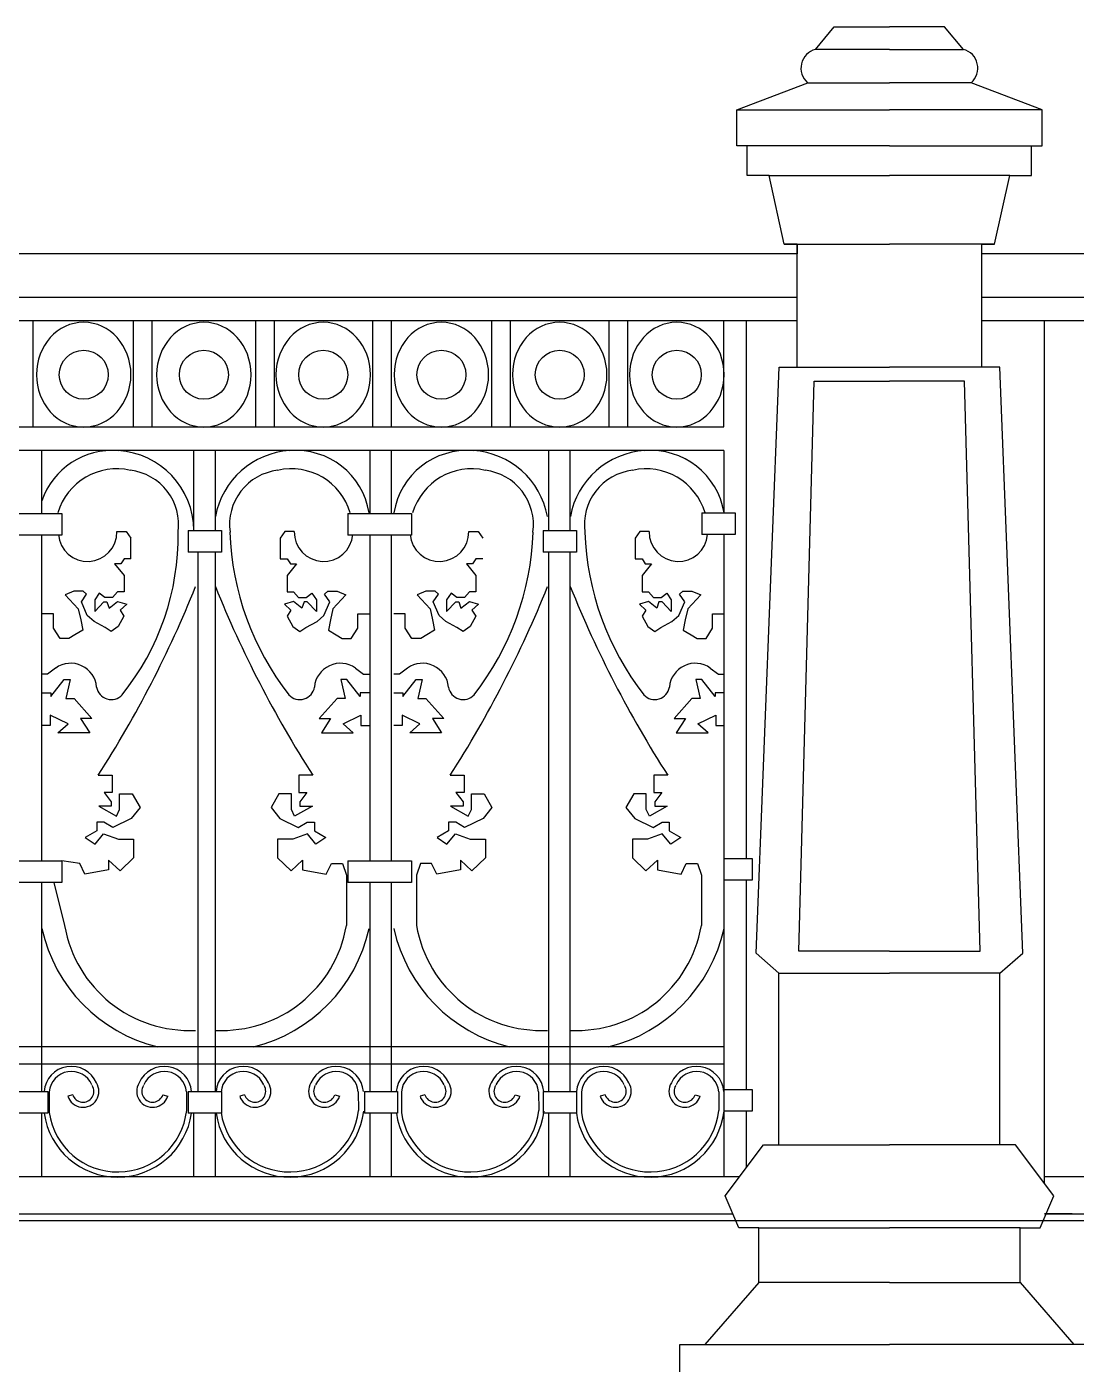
# Model space of a CAD drawing. Header units: millimetres. Extents: x 1931 to 30327, y -2374 to 17555.
# Drawn here: x 18005 to 19033, y 13143 to 14453 of the extents above; entities that cross this region are included whole.
import ezdxf

# ---------------------------------------------------------------- set-up
doc = ezdxf.new("R2010")
doc.units = ezdxf.units.MM

msp = doc.modelspace()

# ---------------------------------------------------------------- linework, layer by layer
at = {"color": 4, "linetype": 'ByBlock', "lineweight": -2}
for p, q in [((18777.4, 14430.6), (18795.8, 14452.8)), ((18795.8, 14452.8), (18849.9, 14452.8)), ((18904, 14452.8), (18849.9, 14452.8)), ((18922.4, 14430.6), (18904, 14452.8)), ((18849.9, 14430.6), (18777.4, 14430.6)), ((18849.9, 14430.6), (18922.4, 14430.6)), ((18700.4, 14371.4), (18769.9, 14398)), ((18769.9, 14398), (18849.9, 14398)), ((18930, 14398), (18849.9, 14398)), ((18999.5, 14371.4), (18930, 14398)), ((18700.4, 14336), (18700.4, 14371.4)), ((18700.4, 14371.4), (18849.9, 14371.4)), ((18999.5, 14371.4), (18849.9, 14371.4)), ((18999.5, 14336), (18999.5, 14371.4)), ((18849.9, 14336), (18700.4, 14336)), ((18710.7, 14307.2), (18710.7, 14336)), ((18849.9, 14336), (18999.5, 14336)), ((18989.1, 14307.2), (18989.1, 14336)), ((18732.2, 14307.2), (18710.7, 14307.2)), ((18746.9, 14239.7), (18732.2, 14307.2)), ((18732.2, 14307.2), (18849.9, 14307.2)), ((18967.7, 14307.2), (18849.9, 14307.2)), ((18952.9, 14239.7), (18967.7, 14307.2)), ((18967.7, 14307.2), (18989.1, 14307.2)), ((18759.5, 14230.4), (16897.5, 14230.4)), ((18759.5, 14239.7), (18746.9, 14239.7)), ((18746.9, 14239.7), (18849.9, 14239.7)), ((18759.5, 14119.4), (18759.5, 14239.7)), ((18759.5, 14239.7), (18759.5, 14230.4)), ((18952.9, 14239.7), (18849.9, 14239.7)), ((18940.3, 14119.4), (18940.3, 14239.7)), ((18940.3, 14239.7), (18952.9, 14239.7)), ((18940.3, 14119.4), (18940.3, 14239.7)), ((18940.3, 14239.7), (18952.9, 14239.7)), ((18940.3, 14119.4), (18940.3, 14239.7)), ((18940.3, 14239.7), (18952.9, 14239.7)), ((20853.8, 14230.4), (18940.3, 14230.4)), ((18759.5, 14187.5), (16897.5, 14187.5)), ((18759.5, 14165.1), (18759.5, 14187.5)), ((20853.8, 14187.5), (18940.3, 14187.5)), ((16897.5, 14165.1), (18759.5, 14165.1)), ((18011.3, 14060.8), (18011.3, 14165.1)), ((18109.5, 14060.8), (18109.5, 14165.1)), ((18127.8, 14060.8), (18127.8, 14165.1)), ((18229.4, 14060.8), (18229.4, 14165.1)), ((18247.7, 14060.8), (18247.7, 14165.1)), ((18344.1, 14060.8), (18344.1, 14165.1)), ((18362.4, 14060.8), (18362.4, 14165.1)), ((18460.6, 14060.8), (18460.6, 14165.1)), ((18478.9, 14060.8), (18478.9, 14165.1)), ((18575.4, 14060.8), (18575.4, 14165.1)), ((18593.7, 14060.8), (18593.7, 14165.1)), ((18687.9, 14060.8), (18687.9, 14165.1)), ((18687.9, 14165.1), (18709.6, 14165.1)), ((18709.6, 14165.1), (18709.6, 13957.5)), ((18940.3, 14165.1), (20853.8, 14165.1)), ((19001.9, 13319.6), (19001.9, 14165.1)), ((18719.3, 13545.5), (18741.8, 14119.4)), ((18741.8, 14119.4), (18849.9, 14119.4)), ((18958.1, 14119.4), (18849.9, 14119.4)), ((18980.5, 13545.5), (18958.1, 14119.4)), ((18980.5, 13545.5), (18958.1, 14119.4)), ((18980.5, 13545.5), (18958.1, 14119.4)), ((18761.2, 13547.4), (18776.2, 14105.8)), ((18776.2, 14105.8), (18849.9, 14105.8)), ((18923.6, 14105.8), (18849.9, 14105.8)), ((18938.7, 13547.4), (18923.6, 14105.8)), ((18938.7, 13547.4), (18923.6, 14105.8)), ((18938.7, 13547.4), (18923.6, 14105.8)), ((16966.5, 14060.8), (18687.9, 14060.8)), ((18687.9, 14037.6), (16966.5, 14037.6)), ((18019.9, 13976), (18019.9, 14037.6)), ((18168.7, 13959.5), (18168.7, 14037.6)), ((18189.9, 13959.5), (18189.9, 14037.6)), ((18341.3, 13976), (18341.3, 14037.6)), ((18362.4, 13976), (18362.4, 14037.6)), ((18516.3, 13959.5), (18516.3, 14037.6)), ((18537.4, 13959.5), (18537.4, 14037.6)), ((18687.9, 14037.6), (18687.9, 13976.8)), ((17977.1, 13976), (18039.5, 13976)), ((18039.5, 13976), (18039.5, 13954.7)), ((18319.6, 13976), (18382, 13976)), ((18319.6, 13976), (18319.6, 13954.7)), ((18382, 13976), (18382, 13954.7)), ((18666.2, 13976.8), (18698.9, 13976.8)), ((18666.2, 13976.8), (18666.2, 13955.5)), ((18698.9, 13976.8), (18698.9, 13955.5)), ((18039.5, 13954.7), (17977.1, 13954.7)), ((18019.9, 13635.9), (18019.9, 13954.7)), ((18093.3, 13958.3), (18102.5, 13958.3)), ((18102.5, 13958.3), (18106.9, 13951.8)), ((18163.1, 13959.5), (18195.8, 13959.5)), ((18163.1, 13959.5), (18163.1, 13938.2)), ((18195.8, 13959.5), (18195.8, 13938.2)), ((18257.8, 13958.3), (18253.3, 13951.8)), ((18267, 13958.3), (18257.8, 13958.3)), ((18382, 13954.7), (18319.6, 13954.7)), ((18341.3, 13635.9), (18341.3, 13954.7)), ((18362.4, 13635.9), (18362.4, 13954.7)), ((18437.9, 13958.3), (18447.1, 13958.3)), ((18447.1, 13958.3), (18451.6, 13951.8)), ((18510.7, 13959.5), (18543.4, 13959.5)), ((18510.7, 13959.5), (18510.7, 13938.2)), ((18543.4, 13959.5), (18543.4, 13938.2)), ((18605.4, 13958.3), (18600.9, 13951.8)), ((18614.6, 13958.3), (18605.4, 13958.3)), ((18698.9, 13955.5), (18666.2, 13955.5)), ((18687.9, 13955.5), (18687.9, 13326.3)), ((18709.6, 13957.5), (18709.6, 13638)), ((18106.9, 13931.5), (18106.9, 13951.8)), ((18253.3, 13951.8), (18253.3, 13931.5)), ((18600.9, 13951.8), (18600.9, 13931.5)), ((18097.1, 13926.8), (18091.1, 13926.8)), ((18091.1, 13926.8), (18100.3, 13915.3)), ((18100.3, 13931.5), (18097.1, 13926.8)), ((18106.9, 13931.5), (18100.3, 13931.5)), ((18195.8, 13938.2), (18163.1, 13938.2)), ((18172.8, 13410), (18172.8, 13938.2)), ((18189.9, 13410), (18189.9, 13938.2)), ((18253.3, 13931.5), (18260, 13931.5)), ((18260, 13931.5), (18263.2, 13926.8)), ((18269.2, 13926.8), (18260, 13915.3)), ((18263.2, 13926.8), (18269.2, 13926.8)), ((18441.7, 13926.8), (18435.7, 13926.8)), ((18435.7, 13926.8), (18444.9, 13915.3)), ((18444.9, 13931.5), (18441.7, 13926.8)), ((18451.6, 13931.5), (18444.9, 13931.5)), ((18543.4, 13938.2), (18510.7, 13938.2)), ((18516.3, 13410), (18516.3, 13938.2)), ((18537.4, 13410), (18537.4, 13938.2)), ((18600.9, 13931.5), (18607.6, 13931.5)), ((18607.6, 13931.5), (18610.8, 13926.8)), ((18616.8, 13926.8), (18607.6, 13915.3)), ((18610.8, 13926.8), (18616.8, 13926.8)), ((18100.3, 13915.3), (18100.3, 13908.7)), ((18260, 13915.3), (18260, 13908.7)), ((18444.9, 13915.3), (18444.9, 13908.7)), ((18607.6, 13915.3), (18607.6, 13908.7)), ((18100.3, 13908.7), (18100.3, 13899.2)), ((18260, 13908.7), (18260, 13899.2)), ((18444.9, 13908.7), (18444.9, 13899.2)), ((18607.6, 13908.7), (18607.6, 13899.2)), ((18051.3, 13900.1), (18042.7, 13896.5)), ((18042.7, 13896.5), (18055.4, 13882.8)), ((18060.3, 13900.1), (18051.3, 13900.1)), ((18058.5, 13889.5), (18063.6, 13897.1)), ((18064.2, 13876), (18058.5, 13889.5)), ((18063.6, 13897.1), (18060.3, 13900.1)), ((18076.1, 13897.9), (18071.6, 13891.4)), ((18071.6, 13891.4), (18071.6, 13879.9)), ((18071.6, 13879.9), (18080.6, 13889.5)), ((18081.6, 13893.6), (18076.1, 13897.9)), ((18080.6, 13889.5), (18083.6, 13889.5)), ((18088.9, 13893.6), (18081.6, 13893.6)), ((18083.6, 13889.5), (18085.7, 13883.4)), ((18085.7, 13883.4), (18093.9, 13889.9)), ((18093.9, 13899.2), (18088.9, 13893.6)), ((18100.3, 13899.2), (18093.9, 13899.2)), ((18093.9, 13889.9), (18102.9, 13887.1)), ((18266.4, 13889.9), (18257.4, 13887.1)), ((18260, 13899.2), (18266.3, 13899.2)), ((18266.3, 13899.2), (18271.3, 13893.6)), ((18274.6, 13883.4), (18266.4, 13889.9)), ((18271.3, 13893.6), (18278.7, 13893.6)), ((18276.6, 13889.5), (18274.6, 13883.4)), ((18279.7, 13889.5), (18276.6, 13889.5)), ((18278.7, 13893.6), (18284.2, 13897.9)), ((18288.7, 13879.9), (18279.7, 13889.5)), ((18284.2, 13897.9), (18288.7, 13891.4)), ((18288.7, 13891.4), (18288.7, 13879.9)), ((18296.1, 13876), (18301.8, 13889.5)), ((18296.7, 13897.1), (18300, 13900.1)), ((18301.8, 13889.5), (18296.7, 13897.1)), ((18300, 13900.1), (18309, 13900.1)), ((18317.6, 13896.5), (18304.9, 13882.8)), ((18309, 13900.1), (18317.6, 13896.5)), ((18395.9, 13900.1), (18387.3, 13896.5)), ((18387.3, 13896.5), (18400, 13882.8)), ((18404.9, 13900.1), (18395.9, 13900.1)), ((18403.1, 13889.5), (18408.2, 13897.1)), ((18408.8, 13876), (18403.1, 13889.5)), ((18408.2, 13897.1), (18404.9, 13900.1)), ((18420.7, 13897.9), (18416.2, 13891.4)), ((18416.2, 13891.4), (18416.2, 13879.9)), ((18416.2, 13879.9), (18425.2, 13889.5)), ((18426.2, 13893.6), (18420.7, 13897.9)), ((18425.2, 13889.5), (18428.3, 13889.5)), ((18433.6, 13893.6), (18426.2, 13893.6)), ((18428.3, 13889.5), (18430.3, 13883.4)), ((18430.3, 13883.4), (18438.5, 13889.9)), ((18438.6, 13899.2), (18433.6, 13893.6)), ((18438.5, 13889.9), (18447.5, 13887.1)), ((18444.9, 13899.2), (18438.6, 13899.2)), ((18614, 13889.9), (18605, 13887.1)), ((18607.6, 13899.2), (18613.9, 13899.2)), ((18613.9, 13899.2), (18618.9, 13893.6)), ((18622.2, 13883.4), (18614, 13889.9)), ((18618.9, 13893.6), (18626.3, 13893.6)), ((18624.2, 13889.5), (18622.2, 13883.4)), ((18627.3, 13889.5), (18624.2, 13889.5)), ((18626.3, 13893.6), (18631.8, 13897.9)), ((18636.3, 13879.9), (18627.3, 13889.5)), ((18631.8, 13897.9), (18636.3, 13891.4)), ((18636.3, 13891.4), (18636.3, 13879.9)), ((18643.7, 13876), (18649.4, 13889.5)), ((18644.3, 13897.1), (18647.5, 13900.1)), ((18649.4, 13889.5), (18644.3, 13897.1)), ((18647.5, 13900.1), (18656.5, 13900.1)), ((18665.1, 13896.5), (18652.5, 13882.8)), ((18656.5, 13900.1), (18665.1, 13896.5)), ((18031.1, 13877.7), (18019.9, 13877.7)), ((18031.1, 13863.8), (18031.1, 13877.7)), ((18055.4, 13882.8), (18057.9, 13871.9)), ((18070.9, 13870.3), (18064.2, 13876)), ((18100.2, 13875.6), (18094.7, 13865.4)), ((18102.9, 13887.1), (18096.5, 13881.3)), ((18096.5, 13881.3), (18100.2, 13875.6)), ((18257.4, 13887.1), (18263.8, 13881.3)), ((18263.8, 13881.3), (18260.1, 13875.6)), ((18260.1, 13875.6), (18265.6, 13865.4)), ((18289.3, 13870.3), (18296.1, 13876)), ((18304.9, 13882.8), (18302.4, 13871.9)), ((18329.2, 13863.8), (18329.2, 13877.7)), ((18329.2, 13877.7), (18340.4, 13877.7)), ((18375.7, 13877.7), (18364.5, 13877.7)), ((18375.7, 13863.8), (18375.7, 13877.7)), ((18400, 13882.8), (18402.5, 13871.9)), ((18415.6, 13870.3), (18408.8, 13876)), ((18444.8, 13875.6), (18439.3, 13865.4)), ((18447.5, 13887.1), (18441.1, 13881.3)), ((18441.1, 13881.3), (18444.8, 13875.6)), ((18605, 13887.1), (18611.3, 13881.3)), ((18611.3, 13881.3), (18607.7, 13875.6)), ((18607.7, 13875.6), (18613.2, 13865.4)), ((18636.9, 13870.3), (18643.7, 13876)), ((18652.5, 13882.8), (18650, 13871.9)), ((18676.8, 13863.8), (18676.8, 13877.7)), ((18676.8, 13877.7), (18687.9, 13877.7)), ((18037.6, 13853.6), (18031.1, 13863.8)), ((18059.9, 13861.7), (18052.1, 13857.2)), ((18057.9, 13871.9), (18059.9, 13861.7)), ((18081.8, 13864.4), (18070.9, 13870.3)), ((18087.7, 13860.5), (18081.8, 13864.4)), ((18094.7, 13865.4), (18087.7, 13860.5)), ((18265.6, 13865.4), (18272.6, 13860.5)), ((18272.6, 13860.5), (18278.5, 13864.4)), ((18278.5, 13864.4), (18289.3, 13870.3)), ((18302.4, 13871.9), (18300.4, 13861.7)), ((18300.4, 13861.7), (18308.1, 13857.2)), ((18322.7, 13853.6), (18329.2, 13863.8)), ((18382.2, 13853.6), (18375.7, 13863.8)), ((18404.5, 13861.7), (18396.8, 13857.2)), ((18402.5, 13871.9), (18404.5, 13861.7)), ((18426.4, 13864.4), (18415.6, 13870.3)), ((18432.4, 13860.5), (18426.4, 13864.4)), ((18439.3, 13865.4), (18432.4, 13860.5)), ((18613.2, 13865.4), (18620.1, 13860.5)), ((18620.1, 13860.5), (18626.1, 13864.4)), ((18626.1, 13864.4), (18636.9, 13870.3)), ((18650, 13871.9), (18648, 13861.7)), ((18648, 13861.7), (18655.7, 13857.2)), ((18670.3, 13853.6), (18676.8, 13863.8)), ((18046.4, 13853.6), (18037.6, 13853.6)), ((18052.1, 13857.2), (18046.4, 13853.6)), ((18308.1, 13857.2), (18313.9, 13853.6)), ((18313.9, 13853.6), (18322.7, 13853.6)), ((18391, 13853.6), (18382.2, 13853.6)), ((18396.8, 13857.2), (18391, 13853.6)), ((18655.7, 13857.2), (18661.5, 13853.6)), ((18661.5, 13853.6), (18670.3, 13853.6)), ((18033.3, 13824.6), (18025.4, 13818.6)), ((18326.9, 13824.6), (18334.8, 13818.6)), ((18378, 13824.6), (18370.1, 13818.6)), ((18674.5, 13824.6), (18682.4, 13818.6)), ((18025.4, 13818.6), (18019.9, 13818.6)), ((18028.6, 13796.9), (18041.7, 13813.4)), ((18041.7, 13813.4), (18047.6, 13813.4)), ((18047.6, 13813.4), (18043.3, 13794.7)), ((18318.6, 13813.4), (18312.6, 13813.4)), ((18312.6, 13813.4), (18317, 13794.7)), ((18331.7, 13796.9), (18318.6, 13813.4)), ((18334.8, 13818.6), (18340.4, 13818.6)), ((18370.1, 13818.6), (18364.5, 13818.6)), ((18373.2, 13796.9), (18386.3, 13813.4)), ((18386.3, 13813.4), (18392.3, 13813.4)), ((18392.3, 13813.4), (18387.9, 13794.7)), ((18666.1, 13813.4), (18660.2, 13813.4)), ((18660.2, 13813.4), (18664.6, 13794.7)), ((18679.3, 13796.9), (18666.1, 13813.4)), ((18682.4, 13818.6), (18687.9, 13818.6)), ((18019.9, 13800.3), (18028.6, 13800.3)), ((18028.6, 13800.3), (18028.6, 13796.9)), ((18340.4, 13800.3), (18331.7, 13800.3)), ((18331.7, 13800.3), (18331.7, 13796.9)), ((18364.5, 13800.3), (18373.2, 13800.3)), ((18373.2, 13800.3), (18373.2, 13796.9)), ((18687.9, 13800.3), (18679.3, 13800.3)), ((18679.3, 13800.3), (18679.3, 13796.9)), ((18043.3, 13794.7), (18051.4, 13794.7)), ((18051.4, 13794.7), (18068.9, 13775.1)), ((18308.9, 13794.7), (18291.4, 13775.1)), ((18317, 13794.7), (18308.9, 13794.7)), ((18387.9, 13794.7), (18396, 13794.7)), ((18396, 13794.7), (18413.5, 13775.1)), ((18656.5, 13794.7), (18639, 13775.1)), ((18664.6, 13794.7), (18656.5, 13794.7)), ((18045.5, 13770.1), (18028, 13778.5)), ((18028, 13778.5), (18028, 13768.2)), ((18035.5, 13761.3), (18045.5, 13770.1)), ((18068.9, 13775.1), (18057.6, 13775.1)), ((18057.6, 13775.1), (18066.7, 13761.3)), ((18291.4, 13775.1), (18302.6, 13775.1)), ((18302.6, 13775.1), (18293.6, 13761.3)), ((18314.8, 13770.1), (18332.3, 13778.5)), ((18324.8, 13761.3), (18314.8, 13770.1)), ((18332.3, 13778.5), (18332.3, 13768.2)), ((18390.1, 13770.1), (18372.6, 13778.5)), ((18372.6, 13778.5), (18372.6, 13768.2)), ((18380.1, 13761.3), (18390.1, 13770.1)), ((18413.5, 13775.1), (18402.3, 13775.1)), ((18402.3, 13775.1), (18411.3, 13761.3)), ((18639, 13775.1), (18650.2, 13775.1)), ((18650.2, 13775.1), (18641.2, 13761.3)), ((18662.4, 13770.1), (18679.9, 13778.5)), ((18672.4, 13761.3), (18662.4, 13770.1)), ((18679.9, 13778.5), (18679.9, 13768.2)), ((18028, 13768.2), (18019.9, 13768.2)), ((18066.7, 13761.3), (18035.5, 13761.3)), ((18293.6, 13761.3), (18324.8, 13761.3)), ((18332.3, 13768.2), (18340.4, 13768.2)), ((18372.6, 13768.2), (18364.5, 13768.2)), ((18411.3, 13761.3), (18380.1, 13761.3)), ((18641.2, 13761.3), (18672.4, 13761.3)), ((18679.9, 13768.2), (18687.9, 13768.2)), ((18075, 13719.6), (18088.8, 13719.6)), ((18088.8, 13719.6), (18088.8, 13702.8)), ((18285.3, 13719.6), (18271.5, 13719.6)), ((18271.5, 13719.6), (18271.5, 13702.8)), ((18419.6, 13719.6), (18433.4, 13719.6)), ((18433.4, 13719.6), (18433.4, 13702.8)), ((18632.8, 13719.6), (18619.1, 13719.6)), ((18619.1, 13719.6), (18619.1, 13702.8)), ((18088.8, 13702.8), (18080.8, 13702.8)), ((18080.8, 13702.8), (18087.7, 13693.7)), ((18087.7, 13693.7), (18087.7, 13689.5)), ((18096, 13690.8), (18096, 13701.4)), ((18096, 13701.4), (18108.3, 13701.4)), ((18096, 13686), (18096, 13690.8)), ((18108.3, 13701.4), (18116, 13687.9)), ((18252, 13701.4), (18244.3, 13687.9)), ((18264.2, 13701.4), (18252, 13701.4)), ((18264.2, 13690.8), (18264.2, 13701.4)), ((18264.2, 13686), (18264.2, 13690.8)), ((18271.5, 13702.8), (18279.5, 13702.8)), ((18279.5, 13702.8), (18272.6, 13693.7)), ((18272.6, 13693.7), (18272.6, 13689.5)), ((18433.4, 13702.8), (18425.4, 13702.8)), ((18425.4, 13702.8), (18432.3, 13693.7)), ((18432.3, 13693.7), (18432.3, 13689.5)), ((18440.7, 13690.8), (18440.7, 13701.4)), ((18440.7, 13701.4), (18452.9, 13701.4)), ((18440.7, 13686), (18440.7, 13690.8)), ((18452.9, 13701.4), (18460.6, 13687.9)), ((18599.6, 13701.4), (18591.9, 13687.9)), ((18611.8, 13701.4), (18599.6, 13701.4)), ((18611.8, 13690.8), (18611.8, 13701.4)), ((18611.8, 13686), (18611.8, 13690.8)), ((18619.1, 13702.8), (18627, 13702.8)), ((18627, 13702.8), (18620.2, 13693.7)), ((18620.2, 13693.7), (18620.2, 13689.5)), ((18087.7, 13689.5), (18075.5, 13689.5)), ((18075.5, 13689.5), (18092.8, 13679.6)), ((18092.8, 13679.6), (18096, 13686)), ((18116, 13687.9), (18107.3, 13677.3)), ((18244.3, 13687.9), (18253, 13677.3)), ((18267.4, 13679.6), (18264.2, 13686)), ((18284.8, 13689.5), (18267.4, 13679.6)), ((18272.6, 13689.5), (18284.8, 13689.5)), ((18432.3, 13689.5), (18420.1, 13689.5)), ((18420.1, 13689.5), (18437.5, 13679.6)), ((18437.5, 13679.6), (18440.7, 13686)), ((18460.6, 13687.9), (18451.9, 13677.3)), ((18591.9, 13687.9), (18600.6, 13677.3)), ((18615, 13679.6), (18611.8, 13686)), ((18632.4, 13689.5), (18615, 13679.6)), ((18620.2, 13689.5), (18632.4, 13689.5)), ((18073.6, 13665.1), (18062.3, 13658.7)), ((18080.6, 13673.8), (18073.6, 13673.8)), ((18073.6, 13673.8), (18073.6, 13665.1)), ((18089.3, 13668.3), (18080.6, 13673.8)), ((18107.3, 13677.3), (18089.3, 13668.3)), ((18253, 13677.3), (18271, 13668.3)), ((18271, 13668.3), (18279.6, 13673.8)), ((18279.6, 13673.8), (18286.7, 13673.8)), ((18286.7, 13673.8), (18286.7, 13665.1)), ((18286.7, 13665.1), (18297.9, 13658.7)), ((18418.2, 13665.1), (18407, 13658.7)), ((18425.3, 13673.8), (18418.2, 13673.8)), ((18418.2, 13673.8), (18418.2, 13665.1)), ((18433.9, 13668.3), (18425.3, 13673.8)), ((18451.9, 13677.3), (18433.9, 13668.3)), ((18600.6, 13677.3), (18618.6, 13668.3)), ((18618.6, 13668.3), (18627.2, 13673.8)), ((18627.2, 13673.8), (18634.3, 13673.8)), ((18634.3, 13673.8), (18634.3, 13665.1)), ((18634.3, 13665.1), (18645.5, 13658.7)), ((18062.3, 13658.7), (18072, 13652)), ((18072, 13652), (18080.3, 13662.2)), ((18080.3, 13662.2), (18094.8, 13657.1)), ((18094.8, 13657.1), (18109.5, 13657.1)), ((18109.5, 13657.1), (18109.5, 13638.8)), ((18265.5, 13657.1), (18250.7, 13657.1)), ((18250.7, 13657.1), (18250.7, 13638.8)), ((18280, 13662.2), (18265.5, 13657.1)), ((18288.3, 13652), (18280, 13662.2)), ((18297.9, 13658.7), (18288.3, 13652)), ((18407, 13658.7), (18416.6, 13652)), ((18416.6, 13652), (18424.9, 13662.2)), ((18424.9, 13662.2), (18439.4, 13657.1)), ((18439.4, 13657.1), (18454.2, 13657.1)), ((18454.2, 13657.1), (18454.2, 13638.8)), ((18613.1, 13657.1), (18598.3, 13657.1)), ((18598.3, 13657.1), (18598.3, 13638.8)), ((18627.5, 13662.2), (18613.1, 13657.1)), ((18635.9, 13652), (18627.5, 13662.2)), ((18645.5, 13658.7), (18635.9, 13652)), ((18109.5, 13638.8), (18096.4, 13626)), ((18250.7, 13638.8), (18263.9, 13626)), ((18454.2, 13638.8), (18441, 13626)), ((18598.3, 13638.8), (18611.5, 13626)), ((17977.1, 13635.9), (18039.5, 13635.9)), ((18039.5, 13635.9), (18039.5, 13614.6)), ((18056.9, 13633.3), (18039.5, 13635.9)), ((18062, 13622.8), (18056.9, 13633.3)), ((18085.1, 13626.9), (18062, 13622.8)), ((18096.4, 13626), (18085.1, 13636.6)), ((18085.1, 13636.6), (18085.1, 13626.9)), ((18263.9, 13626), (18275.1, 13636.6)), ((18275.1, 13636.6), (18275.1, 13626.9)), ((18275.1, 13626.9), (18298.3, 13622.8)), ((18298.3, 13622.8), (18303.4, 13633.3)), ((18303.4, 13633.3), (18314.3, 13633.3)), ((18314.3, 13633.3), (18318.2, 13621.8)), ((18319.6, 13635.9), (18382, 13635.9)), ((18319.6, 13635.9), (18319.6, 13614.6)), ((18382, 13635.9), (18382, 13614.6)), ((18390.6, 13633.3), (18386.7, 13621.8)), ((18401.5, 13633.3), (18390.6, 13633.3)), ((18406.6, 13622.8), (18401.5, 13633.3)), ((18429.8, 13626.9), (18406.6, 13622.8)), ((18441, 13626), (18429.8, 13636.6)), ((18429.8, 13636.6), (18429.8, 13626.9)), ((18611.5, 13626), (18622.7, 13636.6)), ((18622.7, 13636.6), (18622.7, 13626.9)), ((18622.7, 13626.9), (18645.9, 13622.8)), ((18645.9, 13622.8), (18651, 13633.3)), ((18651, 13633.3), (18661.9, 13633.3)), ((18661.9, 13633.3), (18665.8, 13621.8)), ((18687.9, 13638), (18715.5, 13638)), ((18715.5, 13638), (18715.5, 13616.7)), ((18039.5, 13614.6), (17977.1, 13614.6)), ((18019.9, 13410), (18019.9, 13614.6)), ((18031.7, 13614.6), (18042.1, 13572.5)), ((18318.2, 13621.8), (18318.2, 13572.5)), ((18382, 13614.6), (18319.6, 13614.6)), ((18341.3, 13410), (18341.3, 13614.6)), ((18362.4, 13410), (18362.4, 13614.6)), ((18386.7, 13621.8), (18386.7, 13572.5)), ((18665.8, 13621.8), (18665.8, 13572.5)), ((18715.5, 13616.7), (18687.9, 13616.7)), ((18709.6, 13616.7), (18709.6, 13411.9)), ((18849.9, 13547.4), (18761.2, 13547.4)), ((18849.9, 13547.4), (18938.7, 13547.4)), ((18741.7, 13525.9), (18719.3, 13545.5)), ((18958.2, 13525.9), (18980.5, 13545.5)), ((18958.2, 13525.9), (18980.5, 13545.5)), ((18958.2, 13525.9), (18980.5, 13545.5)), ((18741.7, 13357.5), (18741.7, 13525.9)), ((18741.7, 13525.9), (18849.9, 13525.9)), ((18958.2, 13525.9), (18849.9, 13525.9)), ((18958.2, 13357.5), (18958.2, 13525.9)), ((18958.2, 13357.5), (18958.2, 13525.9)), ((18958.2, 13357.5), (18958.2, 13525.9)), ((18687.9, 13453.5), (16966.5, 13453.5)), ((16966.5, 13437), (18687.9, 13437)), ((17993.2, 13410), (18025.8, 13410)), ((18025.8, 13410), (18025.8, 13388.7)), ((18027, 13409.5), (18027, 13389.4)), ((18050, 13406.7), (18045.3, 13405.2)), ((18138.4, 13406.7), (18143.1, 13405.2)), ((18161.4, 13409.5), (18161.6, 13391.2)), ((18163.1, 13410), (18195.8, 13410)), ((18163.1, 13410), (18163.1, 13388.7)), ((18195.8, 13410), (18195.8, 13388.7)), ((18218.4, 13406.7), (18213.6, 13405.2)), ((18306.7, 13406.7), (18311.5, 13405.2)), ((18329.7, 13409.5), (18330, 13391.2)), ((18335.7, 13410), (18368.3, 13410)), ((18335.7, 13410), (18335.7, 13388.7)), ((18368.3, 13410), (18368.3, 13388.7)), ((18372, 13409.5), (18372, 13389.4)), ((18395, 13406.7), (18390.2, 13405.2)), ((18483.3, 13406.7), (18488.1, 13405.2)), ((18506.3, 13409.5), (18506.6, 13391.2)), ((18510.7, 13410), (18543.4, 13410)), ((18510.7, 13410), (18510.7, 13388.7)), ((18543.4, 13410), (18543.4, 13388.7)), ((18548.3, 13409.5), (18548.3, 13389.4)), ((18571.4, 13406.7), (18566.6, 13405.2)), ((18659.7, 13406.7), (18664.4, 13405.2)), ((18682.7, 13409.5), (18683, 13391.2)), ((18687.9, 13411.9), (18715.5, 13411.9)), ((18715.5, 13411.9), (18715.5, 13390.7)), ((18715.5, 13390.7), (18687.9, 13390.7)), ((18709.6, 13390.7), (18709.6, 13335)), ((18025.8, 13388.7), (17993.2, 13388.7)), ((18019.9, 13326.3), (18019.9, 13388.7)), ((18195.8, 13388.7), (18163.1, 13388.7)), ((18168.7, 13326.3), (18168.7, 13388.7)), ((18189.9, 13326.3), (18189.9, 13388.7)), ((18368.3, 13388.7), (18335.7, 13388.7)), ((18341.3, 13326.3), (18341.3, 13388.7)), ((18362.4, 13326.3), (18362.4, 13388.7)), ((18543.4, 13388.7), (18510.7, 13388.7)), ((18516.3, 13326.3), (18516.3, 13388.7)), ((18537.4, 13326.3), (18537.4, 13388.7)), ((18688.9, 13307.5), (18726.5, 13357.5)), ((18726.5, 13357.5), (18849.9, 13357.5)), ((18973.4, 13357.5), (18849.9, 13357.5)), ((19010.9, 13307.5), (18973.4, 13357.5)), ((19010.9, 13307.5), (18973.4, 13357.5)), ((19010.9, 13307.5), (18973.4, 13357.5)), ((18703.1, 13326.3), (16908.8, 13326.3)), ((20842.5, 13326.3), (19001.9, 13326.3)), ((18702.3, 13276.2), (18688.9, 13307.5)), ((18997.5, 13276.2), (19010.9, 13307.5)), ((18997.5, 13276.2), (19010.9, 13307.5)), ((18997.5, 13276.2), (19010.9, 13307.5)), ((16057.9, 13290), (18696.4, 13290)), ((19028.8, 13290), (19001.9, 13290)), ((19001.9, 13290), (20815.6, 13290)), ((1930.6, 13283.4), (29930.6, 13283.4)), ((18722, 13276.2), (18702.3, 13276.2)), ((18722, 13222.7), (18722, 13276.2)), ((18722, 13276.2), (18849.9, 13276.2)), ((18977.9, 13276.2), (18849.9, 13276.2)), ((18977.9, 13222.7), (18977.9, 13276.2)), ((18977.9, 13276.2), (18997.5, 13276.2)), ((18977.9, 13222.7), (18977.9, 13276.2)), ((18977.9, 13276.2), (18997.5, 13276.2)), ((18977.9, 13222.7), (18977.9, 13276.2)), ((18977.9, 13276.2), (18997.5, 13276.2)), ((18722, 13222.7), (18669.3, 13161.9)), ((18849.9, 13222.7), (18722, 13222.7)), ((18849.9, 13222.7), (18977.9, 13222.7)), ((18977.9, 13222.7), (19030.6, 13161.9)), ((18644.6, 13128.1), (18644.6, 13161.9)), ((18644.6, 13161.9), (18849.9, 13161.9)), ((19055.3, 13161.9), (18849.9, 13161.9))]:
    msp.add_line(p, q, dxfattribs=at)
for centre in [(18060.8, 14112), (18178.5, 14112), (18295.4, 14112), (18411.1, 14112), (18527, 14112), (18641.7, 14112)]:
    msp.add_circle(centre, 24, dxfattribs=at)
for centre, radius, start, end in [((18782.2, 14412.3), 18.9, 104.6681, 229.1312), ((18917.6, 14412.3), 18.9, 310.8688, 75.3319), ((18088.8, 13965), 72.8, 85.3866, 161.1241), ((18089.7, 13958.8), 79, 0.5358, 86.406), ((18267.6, 13958.7), 79.1, 93.6204, 169.4802), ((18268.5, 13965), 72.8, 9.299, 94.6134), ((18436.4, 13965), 72.8, 85.3866, 170.701), ((18437.3, 13958.7), 79.1, 10.5198, 86.3796), ((18615.2, 13958.7), 79.1, 93.6204, 169.4802), ((18616.1, 13965), 72.8, 9.299, 94.6134), ((18093.2, 13959.6), 60.2, 77.1111, 163.4566), ((18100.2, 13965.1), 53.6, 352.1675, 83.1102), ((18257.2, 13965.1), 53.6, 96.8898, 187.8325), ((18264.2, 13959.6), 60.2, 16.5434, 102.8889), ((18440.7, 13959.6), 60.2, 77.1111, 163.4566), ((18447.7, 13965.1), 53.6, 352.1675, 83.1102), ((18604.7, 13965.1), 53.6, 96.8898, 187.8325), ((18611.7, 13959.6), 60.2, 16.5434, 102.8889), ((18064.6, 13957.8), 28.7, 184.5688, 1.0411), ((17906, 13953.8), 247.3, 321.1078, 0.9309), ((18478.6, 13967.2), 274.8, 181.9676, 217.8859), ((18295.7, 13957.8), 28.7, 178.9589, 355.4312), ((18409.2, 13957.8), 28.7, 184.5688, 1.0411), ((18226.3, 13967.2), 274.8, 322.1141, 358.0324), ((18826.2, 13967.2), 274.8, 181.9676, 217.8859), ((18643.3, 13957.8), 28.7, 178.9589, 355.4312), ((17144.9, 14316.8), 1105.3, 327.2973, 338.0945), ((19215.3, 14316.8), 1105.3, 201.9055, 212.7027), ((17489.6, 14316.8), 1105.3, 327.2973, 338.0945), ((19562.9, 14316.8), 1105.3, 201.9055, 212.7027), ((18048.1, 13803.8), 25.5, 5.0849, 125.245), ((18312.2, 13803.8), 25.5, 54.755, 174.9151), ((18392.7, 13803.8), 25.5, 5.0849, 125.245), ((18659.8, 13803.8), 25.5, 54.755, 174.9151), ((18087.8, 13808.2), 14.5, 188.6372, 317.7186), ((18272.5, 13808.2), 14.5, 222.2814, 351.3628), ((18432.4, 13808.2), 14.5, 188.6372, 317.7186), ((18620.1, 13808.2), 14.5, 222.2814, 351.3628), ((18169.8, 13602.7), 153.6, 192.523, 256.2341), ((18164.4, 13593.7), 124.1, 189.836, 272.7963), ((18195.9, 13593.7), 124.1, 267.2037, 350.164), ((18190.4, 13602.7), 153.6, 283.7659, 347.477), ((18514.5, 13602.7), 153.6, 192.523, 256.2341), ((18509, 13593.7), 124.1, 189.836, 272.7963), ((18543.5, 13593.7), 124.1, 267.2037, 350.164), ((18538, 13602.7), 153.6, 283.7659, 347.477), ((18048.7, 13407.7), 26.8, 23.2704, 175.2039), ((18048.7, 13407.7), 21.8, 23.2704, 175.2039), ((18139.7, 13407.7), 26.8, 4.7961, 156.7296), ((18139.7, 13407.7), 21.8, 4.7961, 156.7296), ((18217.1, 13407.7), 26.8, 23.2704, 175.2039), ((18217.1, 13407.7), 21.8, 23.2704, 175.2039), ((18308, 13407.7), 26.8, 4.7961, 156.7296), ((18308, 13407.7), 21.8, 4.7961, 156.7296), ((18393.7, 13407.7), 26.8, 23.2704, 175.2039), ((18393.7, 13407.7), 21.8, 23.2704, 175.2039), ((18484.6, 13407.7), 26.8, 4.7961, 156.7296), ((18484.6, 13407.7), 21.8, 4.7961, 156.7296), ((18570.1, 13407.7), 26.8, 23.2704, 175.2039), ((18570.1, 13407.7), 21.8, 23.2704, 175.2039), ((18661, 13407.7), 26.8, 4.7961, 156.7296), ((18661, 13407.7), 21.8, 4.7961, 156.7296), ((18060.1, 13410), 15.6, 197.8691, 32.2021), ((18060.1, 13410), 10.6, 197.8691, 32.2021), ((18128.3, 13410), 15.6, 147.7979, 342.1309), ((18128.3, 13410), 10.6, 147.7979, 342.1309), ((18228.5, 13410), 15.6, 197.8691, 32.2021), ((18228.5, 13410), 10.6, 197.8691, 32.2021), ((18296.6, 13410), 15.6, 147.7979, 342.1309), ((18296.6, 13410), 10.6, 147.7979, 342.1309), ((18405.1, 13410), 15.6, 197.8691, 32.2021), ((18405.1, 13410), 10.6, 197.8691, 32.2021), ((18473.2, 13410), 15.6, 147.7979, 342.1309), ((18473.2, 13410), 10.6, 147.7979, 342.1309), ((18581.5, 13410), 15.6, 197.8691, 32.2021), ((18581.5, 13410), 10.6, 197.8691, 32.2021), ((18649.6, 13410), 15.6, 147.7979, 342.1309), ((18649.6, 13410), 10.6, 147.7979, 342.1309), ((18094.2, 13398.9), 67.9, 188.0651, 353.4829), ((18262.6, 13398.9), 72.9, 188.0651, 353.4829), ((18262.6, 13398.9), 67.9, 188.0651, 353.4829), ((18439.2, 13398.9), 72.9, 188.0651, 353.4829), ((18439.2, 13398.9), 67.9, 188.0651, 353.4829), ((18615.5, 13398.9), 72.9, 188.0651, 353.4829), ((18615.5, 13398.9), 67.9, 188.0651, 353.4829), ((18094.2, 13398.9), 72.9, 188.0651, 351.9349)]:
    msp.add_arc(centre, radius, start, end, dxfattribs=at)
at = {"color": 4, "linetype": 'ByBlock', "lineweight": -2, "extrusion": (0, 0, -1)}
for centre in [(18060.8, 14112), (18178.5, 14112), (18295.4, 14112), (18411.1, 14112), (18527, 14112), (18641.7, 14112)]:
    msp.add_ellipse(centre, major_axis=(0, -51.3), ratio=0.902107, dxfattribs=at)

doc.saveas('drawing.dxf')
